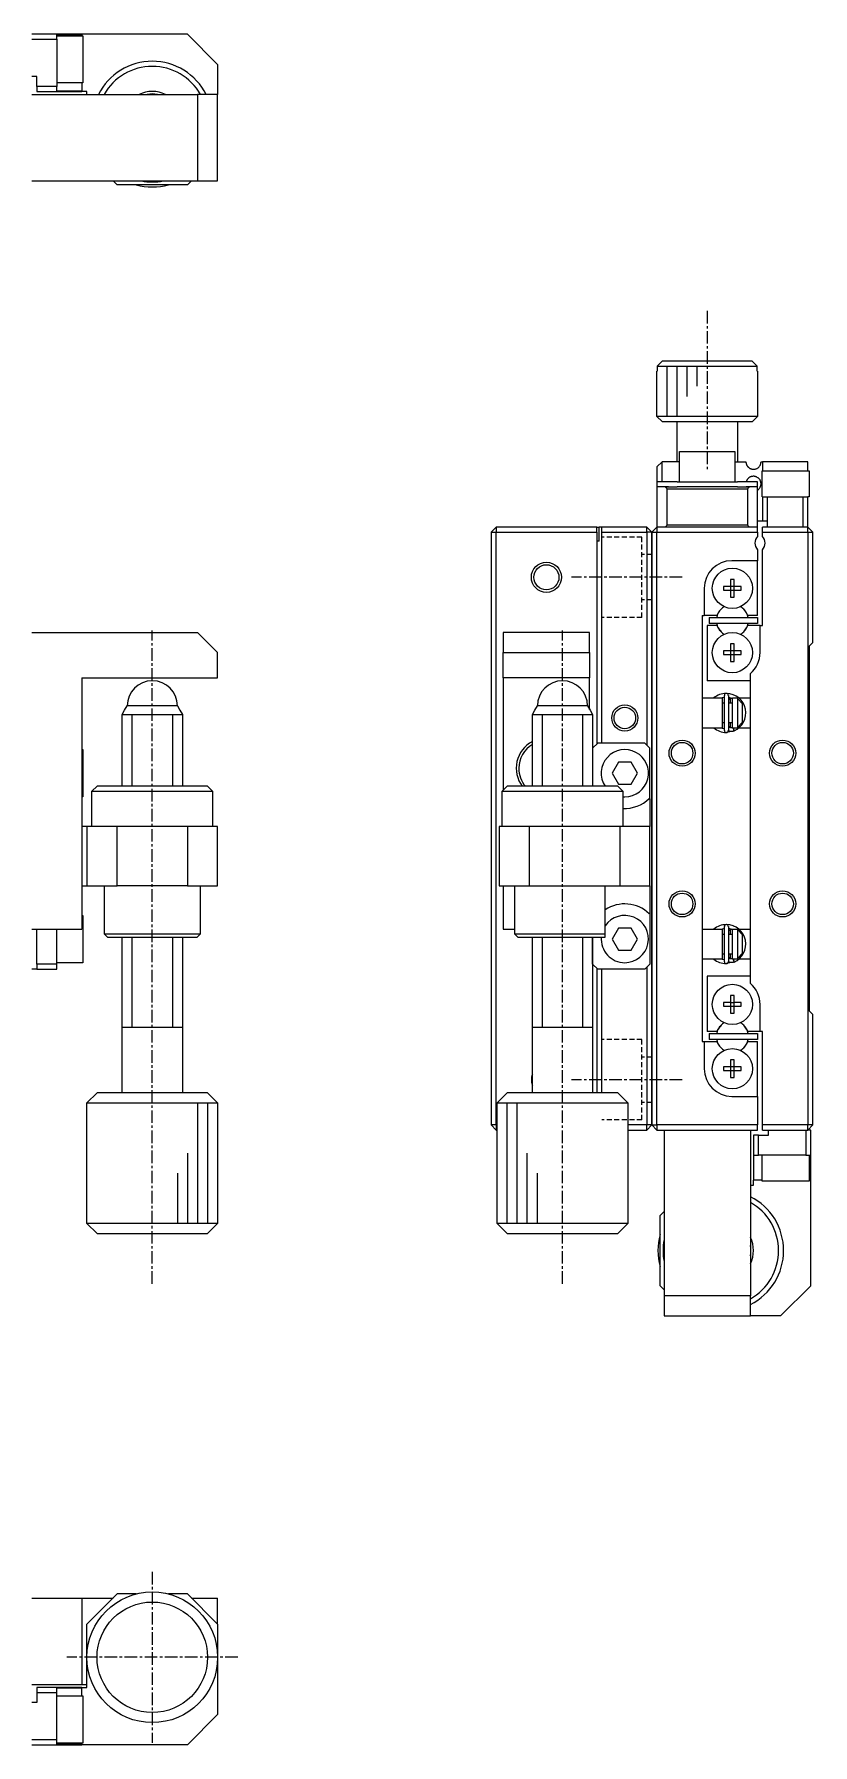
# Model space of a CAD drawing. Extents: x 10 to 415, y 10 to 242.
# Drawn here: x 337.5 to 415, y 55.8 to 226 of the extents above; entities that cross this region are included whole.
import ezdxf

# ---------------------------------------------------------------- set-up
doc = ezdxf.new("R2010")
doc.units = 0
doc.linetypes.add('CENTER', pattern=[2, 1.25, -0.25, 0.25, -0.25])
doc.linetypes.add('DASHED', pattern=[0.75, 0.5, -0.25])
doc.layers.get('0').update_dxf_attribs({"linetype": 'CONTINUOUS'})
doc.layers.add('CENTER', color=1, linetype='CENTER')

msp = doc.modelspace()

# ---------------------------------------------------------------- linework, layer by layer
at = {"color": 7, "linetype": 'CONTINUOUS'}
for p, q in [((339.78, 226.04), (337.28, 226.04)), ((337.28, 225.54), (339.78, 225.54)), ((339.78, 225.54), (339.78, 226.04)), ((342.28, 226.04), (339.78, 226.04)), ((339.78, 225.97), (342.28, 225.97)), ((339.78, 225.89), (342.38, 225.89)), ((339.78, 225.54), (339.78, 220.84)), ((342.28, 225.97), (342.28, 226.04)), ((352.78, 226.04), (342.28, 226.04)), ((342.28, 225.97), (342.28, 225.89)), ((342.38, 225.89), (342.38, 221.19)), ((352.78, 226.04), (355.78, 223.04)), ((355.78, 223.04), (355.78, 220.04)), ((337.78, 221.84), (337.28, 221.84)), ((337.78, 220.84), (337.78, 221.84)), ((337.28, 220.04), (353.78, 220.04)), ((339.78, 220.84), (337.78, 220.84)), ((337.78, 220.84), (337.78, 220.34)), ((337.78, 220.34), (339.78, 220.34)), ((342.38, 221.19), (339.78, 221.19)), ((339.78, 220.34), (339.78, 220.84)), ((342.28, 220.38), (339.78, 220.38)), ((339.78, 220.34), (342.28, 220.34)), ((342.28, 221.19), (342.28, 220.38)), ((342.28, 220.34), (342.28, 220.38)), ((342.78, 220.34), (342.28, 220.34)), ((342.78, 220.04), (342.78, 220.34)), ((353.78, 220.04), (353.78, 211.44)), ((355.78, 220.04), (353.78, 220.04)), ((355.78, 211.44), (355.78, 220.04)), ((337.28, 211.44), (353.78, 211.44)), ((345.78, 211.04), (345.38, 211.44)), ((353.18, 211.44), (352.78, 211.04)), ((353.78, 211.44), (355.78, 211.44)), ((352.78, 211.04), (345.78, 211.04)), ((399.51, 192.5), (399.49, 192.5)), ((399.49, 188), (399.49, 192.5)), ((400.01, 193.5), (399.51, 193)), ((399.51, 193), (409.47, 193)), ((399.51, 193), (399.51, 192.5)), ((408.97, 193.5), (400.01, 193.5)), ((409.47, 193), (408.97, 193.5)), ((409.47, 192.5), (409.47, 193)), ((409.49, 192.5), (409.47, 192.5)), ((409.49, 192.5), (409.49, 188)), ((409.49, 188), (399.49, 188)), ((399.99, 187.5), (399.49, 188)), ((399.99, 187.5), (408.99, 187.5)), ((401.49, 183.5), (401.49, 187.5)), ((407.49, 187.5), (407.49, 183.5)), ((409.49, 188), (408.99, 187.5)), ((401.74, 184.5), (407.24, 184.5)), ((401.74, 181.5), (401.74, 184.5)), ((407.24, 184.5), (407.24, 181.5)), ((399.49, 183), (399.99, 183.5)), ((399.49, 183), (399.49, 181.5)), ((399.99, 181.5), (399.99, 183.5)), ((401.74, 183.5), (399.99, 183.5)), ((407.24, 183.5), (408.34, 183.5)), ((408.34, 183.5), (408.34, 183.47)), ((408.34, 183.47), (408.34, 183.44)), ((408.34, 183.44), (408.34, 183.42)), ((408.34, 183.42), (408.35, 183.39)), ((408.35, 183.39), (408.35, 183.36)), ((408.35, 183.36), (408.36, 183.33)), ((408.36, 183.33), (408.37, 183.3)), ((408.37, 183.3), (408.37, 183.27)), ((408.37, 183.27), (408.38, 183.25)), ((408.38, 183.25), (408.39, 183.22)), ((408.39, 183.22), (408.4, 183.2)), ((408.4, 183.2), (408.42, 183.17)), ((408.42, 183.17), (408.43, 183.15)), ((408.43, 183.15), (408.44, 183.12)), ((408.44, 183.12), (408.46, 183.1)), ((408.46, 183.1), (408.47, 183.07)), ((408.47, 183.07), (408.49, 183.04)), ((408.49, 183.04), (408.52, 183.02)), ((408.52, 183.02), (408.54, 182.99)), ((408.54, 182.99), (408.57, 182.96)), ((408.57, 182.96), (408.59, 182.94)), ((408.59, 182.94), (408.62, 182.92)), ((408.62, 182.92), (408.65, 182.89)), ((408.65, 182.89), (408.68, 182.87)), ((408.68, 182.87), (408.71, 182.85)), ((408.71, 182.85), (408.74, 182.84)), ((408.74, 182.84), (408.77, 182.82)), ((408.77, 182.82), (408.81, 182.81)), ((408.81, 182.81), (408.84, 182.79)), ((408.84, 182.79), (408.88, 182.78)), ((408.88, 182.78), (408.91, 182.77)), ((408.91, 182.77), (408.94, 182.76)), ((408.94, 182.76), (408.99, 182.76)), ((408.99, 182.76), (409.04, 182.75)), ((409.04, 182.75), (409.08, 182.75)), ((409.08, 182.75), (409.13, 182.75)), ((409.13, 182.75), (409.17, 182.75)), ((409.17, 182.75), (409.21, 182.76)), ((409.21, 182.76), (409.25, 182.77)), ((409.25, 182.77), (409.31, 182.78)), ((409.31, 182.78), (409.36, 182.8)), ((409.36, 182.8), (409.41, 182.82)), ((409.41, 182.82), (409.45, 182.84)), ((409.45, 182.84), (409.5, 182.87)), ((409.5, 182.87), (409.54, 182.9)), ((409.54, 182.9), (409.58, 182.93)), ((409.58, 182.93), (409.61, 182.96)), ((409.61, 182.96), (409.65, 183)), ((409.65, 183), (409.68, 183.04)), ((409.68, 183.04), (409.71, 183.08)), ((409.71, 183.08), (409.74, 183.12)), ((409.74, 183.12), (409.76, 183.16)), ((409.76, 183.16), (409.78, 183.2)), ((409.78, 183.2), (409.79, 183.22)), ((409.79, 183.22), (409.8, 183.25)), ((409.8, 183.27), (409.81, 183.3)), ((409.8, 183.25), (409.8, 183.27)), ((409.81, 183.3), (409.82, 183.32)), ((409.82, 183.32), (409.83, 183.35)), ((409.83, 183.41), (409.84, 183.42)), ((409.83, 183.39), (409.83, 183.41)), ((409.83, 183.38), (409.83, 183.39)), ((409.83, 183.36), (409.83, 183.38)), ((409.83, 183.35), (409.83, 183.36)), ((409.84, 183.5), (409.99, 183.5)), ((409.84, 183.49), (409.84, 183.5)), ((409.84, 183.48), (409.84, 183.49)), ((409.84, 183.46), (409.84, 183.48)), ((409.84, 183.45), (409.84, 183.46)), ((409.84, 183.44), (409.84, 183.45)), ((409.84, 183.42), (409.84, 183.44)), ((409.94, 182.6), (414.64, 182.6)), ((409.94, 180), (409.94, 182.6)), ((414.49, 183.5), (409.99, 183.5)), ((409.99, 183.5), (409.99, 182.6)), ((414.49, 182.6), (414.49, 183.5)), ((414.64, 182.6), (414.64, 180)), ((399.49, 181.5), (399.49, 181)), ((401.49, 181.5), (399.49, 181.5)), ((400.29, 181), (399.49, 181)), ((399.49, 181), (399.49, 177)), ((400.29, 181), (400.49, 180.8)), ((400.62, 181), (400.29, 181)), ((400.29, 181), (400.62, 181)), ((400.49, 177.2), (400.49, 180.8)), ((400.49, 180.8), (408.49, 180.8)), ((400.62, 181), (401.49, 181)), ((401.49, 181.5), (407.49, 181.5)), ((407.49, 181), (401.49, 181)), ((409.49, 181.5), (407.49, 181.5)), ((407.49, 181), (408.36, 181)), ((408.69, 181), (408.36, 181)), ((408.36, 181), (408.69, 181)), ((408.38, 181.55), (408.37, 181.52)), ((408.37, 181.52), (408.37, 181.5)), ((408.39, 181.57), (408.38, 181.55)), ((408.4, 181.6), (408.39, 181.57)), ((408.42, 181.64), (408.4, 181.6)), ((408.43, 181.66), (408.42, 181.64)), ((408.45, 181.69), (408.43, 181.66)), ((408.47, 181.72), (408.45, 181.69)), ((408.49, 181.75), (408.47, 181.72)), ((408.51, 181.77), (408.49, 181.75)), ((408.49, 180.8), (408.69, 181)), ((408.49, 180.8), (408.49, 177.2)), ((408.53, 181.79), (408.51, 181.77)), ((408.55, 181.82), (408.53, 181.79)), ((408.57, 181.84), (408.55, 181.82)), ((408.59, 181.86), (408.57, 181.84)), ((408.61, 181.88), (408.59, 181.86)), ((408.64, 181.9), (408.61, 181.88)), ((408.66, 181.92), (408.64, 181.9)), ((408.69, 181.93), (408.66, 181.92)), ((408.71, 181.95), (408.69, 181.93)), ((409.49, 181), (408.69, 181)), ((408.74, 181.96), (408.71, 181.95)), ((408.77, 181.98), (408.74, 181.96)), ((408.8, 181.99), (408.77, 181.98)), ((408.83, 182), (408.8, 181.99)), ((408.87, 182.02), (408.83, 182)), ((408.91, 182.03), (408.87, 182.02)), ((408.95, 182.04), (408.91, 182.03)), ((409, 182.04), (408.95, 182.04)), ((409.05, 182.05), (409, 182.04)), ((409.1, 182.05), (409.05, 182.05)), ((409.15, 182.05), (409.1, 182.05)), ((409.2, 182.04), (409.15, 182.05)), ((409.24, 182.03), (409.2, 182.04)), ((409.29, 182.02), (409.24, 182.03)), ((409.34, 182.01), (409.29, 182.02)), ((409.38, 181.99), (409.34, 182.01)), ((409.42, 181.97), (409.38, 181.99)), ((409.47, 181.94), (409.42, 181.97)), ((409.52, 181.91), (409.47, 181.94)), ((409.49, 181), (409.49, 181.5)), ((409.49, 177), (409.49, 181)), ((409.49, 180.67), (409.54, 180.7)), ((409.57, 181.88), (409.52, 181.91)), ((409.54, 180.7), (409.58, 180.74)), ((409.61, 181.84), (409.57, 181.88)), ((409.58, 180.74), (409.63, 180.78)), ((409.64, 181.81), (409.61, 181.84)), ((409.63, 180.78), (409.67, 180.82)), ((409.68, 181.77), (409.64, 181.81)), ((409.67, 180.82), (409.7, 180.86)), ((409.71, 181.72), (409.68, 181.77)), ((409.7, 180.86), (409.72, 180.9)), ((409.74, 181.68), (409.71, 181.72)), ((409.72, 180.9), (409.75, 180.94)), ((409.77, 181.63), (409.74, 181.68)), ((409.75, 180.94), (409.77, 180.99)), ((409.78, 181.6), (409.77, 181.63)), ((409.77, 180.99), (409.78, 181.01)), ((409.79, 181.58), (409.78, 181.6)), ((409.78, 181.01), (409.79, 181.04)), ((409.8, 181.56), (409.79, 181.58)), ((409.79, 181.04), (409.8, 181.06)), ((409.8, 181.53), (409.8, 181.56)), ((409.81, 181.5), (409.8, 181.53)), ((409.8, 181.06), (409.81, 181.09)), ((409.82, 181.47), (409.81, 181.5)), ((409.81, 181.09), (409.82, 181.12)), ((409.82, 181.46), (409.82, 181.47)), ((409.83, 181.44), (409.82, 181.46)), ((409.82, 181.15), (409.83, 181.16)), ((409.82, 181.13), (409.82, 181.15)), ((409.82, 181.12), (409.82, 181.13)), ((409.83, 181.43), (409.83, 181.44)), ((409.83, 181.41), (409.83, 181.43)), ((409.83, 181.4), (409.83, 181.41)), ((409.83, 181.39), (409.83, 181.4)), ((409.84, 181.38), (409.83, 181.39)), ((409.83, 181.21), (409.84, 181.22)), ((409.83, 181.19), (409.83, 181.21)), ((409.83, 181.18), (409.83, 181.19)), ((409.83, 181.16), (409.83, 181.18)), ((409.84, 181.37), (409.84, 181.38)), ((409.84, 181.35), (409.84, 181.37)), ((409.84, 181.34), (409.84, 181.35)), ((409.84, 181.33), (409.84, 181.34)), ((409.84, 181.32), (409.84, 181.33)), ((409.84, 181.31), (409.84, 181.32)), ((409.84, 181.3), (409.84, 181.31)), ((409.84, 181.29), (409.84, 181.3)), ((409.84, 181.28), (409.84, 181.29)), ((409.84, 181.27), (409.84, 181.28)), ((409.84, 181.26), (409.84, 181.27)), ((409.84, 181.25), (409.84, 181.26)), ((409.84, 181.24), (409.84, 181.25)), ((409.84, 181.22), (409.84, 181.24)), ((409.99, 180), (409.94, 180)), ((409.99, 180), (410.49, 180)), ((409.99, 180), (409.99, 177.6)), ((410.49, 177.6), (410.49, 180)), ((410.49, 180), (413.99, 180)), ((413.99, 180), (414.49, 180)), ((413.99, 180), (413.99, 177)), ((414.64, 180), (414.49, 180)), ((414.49, 177), (414.49, 180)), ((400.49, 177.2), (400.29, 177)), ((408.49, 177.2), (400.49, 177.2)), ((408.69, 177), (408.49, 177.2)), ((409.49, 177.6), (409.99, 177.6)), ((409.99, 177.6), (410.49, 177.6)), ((410.49, 177), (410.49, 177.6)), ((382.99, 176.5), (383.49, 177)), ((382.99, 176.5), (383.49, 176.5)), ((382.99, 176.5), (382.99, 117.5)), ((393.49, 177), (383.49, 177)), ((383.49, 177), (383.49, 176.5)), ((383.49, 176.5), (393.49, 176.5)), ((383.49, 117.5), (383.49, 176.5)), ((393.49, 176.5), (393.49, 177)), ((393.49, 177), (393.74, 177)), ((393.49, 176.5), (393.49, 155.4)), ((393.74, 175.6), (393.49, 175.6)), ((393.74, 175.6), (393.74, 177)), ((393.99, 177), (393.74, 177)), ((398.49, 177), (393.99, 177)), ((393.99, 176.5), (393.99, 177)), ((393.99, 176.5), (398.49, 176.5)), ((393.99, 155.5), (393.99, 176.5)), ((398.99, 176.5), (398.49, 177)), ((398.49, 176.5), (398.49, 177)), ((398.99, 176.5), (398.49, 176.5)), ((398.49, 176.5), (398.49, 155.3)), ((398.99, 176.5), (399.49, 177)), ((398.99, 176.5), (398.99, 117.5)), ((398.99, 176.5), (399.49, 176.5)), ((398.99, 117.5), (398.99, 176.5)), ((409.49, 177), (399.49, 177)), ((399.49, 177), (399.49, 176.5)), ((399.49, 176.5), (409.49, 176.5)), ((399.49, 117.5), (399.49, 176.5)), ((409.49, 176.5), (409.49, 177)), ((409.49, 176.5), (409.49, 176.06)), ((414.49, 177), (409.99, 177)), ((409.99, 176.5), (409.99, 177)), ((409.99, 176.5), (414.49, 176.5)), ((409.99, 176.06), (409.99, 176.5)), ((414.49, 176.5), (414.49, 177)), ((414.49, 177), (414.99, 176.5)), ((414.49, 176.5), (414.99, 176.5)), ((414.49, 176.5), (414.49, 117.5)), ((414.99, 165.5), (414.99, 176.5)), ((409.49, 173.65), (406.94, 173.65)), ((409.49, 174.74), (409.49, 173.65)), ((409.49, 168.2), (409.49, 173.65)), ((409.99, 167.2), (409.99, 174.74)), ((404.19, 170.9), (404.19, 168.2)), ((406.1, 171.08), (406.1, 170.72)), ((406.81, 171.08), (406.1, 171.08)), ((406.1, 170.72), (406.81, 170.72)), ((407.17, 171.79), (406.81, 171.79)), ((406.81, 171.79), (406.81, 171.08)), ((406.82, 171.07), (406.81, 171.08)), ((406.82, 170.73), (406.81, 170.72)), ((406.81, 170.72), (406.81, 170.01)), ((407.16, 171.07), (406.82, 171.07)), ((406.82, 171.07), (406.82, 170.73)), ((406.82, 170.73), (407.16, 170.73)), ((407.16, 171.07), (407.17, 171.08)), ((407.16, 170.73), (407.16, 171.07)), ((407.16, 170.73), (407.17, 170.72)), ((407.17, 171.08), (407.17, 171.79)), ((407.88, 171.08), (407.17, 171.08)), ((407.17, 170.72), (407.88, 170.72)), ((407.17, 170.01), (407.17, 170.72)), ((407.88, 170.72), (407.88, 171.08)), ((406.81, 170.01), (407.17, 170.01)), ((403.99, 168.2), (403.99, 125.8)), ((403.99, 168.2), (404.19, 168.2)), ((405.44, 168.2), (404.19, 168.2)), ((404.49, 167.2), (404.49, 161.7)), ((405.44, 167.2), (404.49, 167.2)), ((404.69, 168), (409.49, 168)), ((404.69, 168), (404.69, 167.4)), ((409.49, 167.4), (404.69, 167.4)), ((405.59, 168.46), (405.44, 168.2)), ((405.44, 167.2), (405.59, 166.94)), ((408.54, 168.2), (408.39, 168.46)), ((408.39, 166.94), (408.54, 167.2)), ((409.49, 168.2), (408.54, 168.2)), ((409.74, 167.2), (408.54, 167.2)), ((409.49, 168), (409.49, 167.4)), ((409.74, 167.2), (409.99, 167.2)), ((409.74, 164.5), (409.74, 167.2)), ((337.28, 166.5), (353.78, 166.5)), ((353.78, 166.5), (355.78, 164.5)), ((392.79, 166.5), (384.19, 166.5)), ((384.19, 166.5), (384.19, 164.5)), ((392.79, 164.5), (392.79, 166.5)), ((407.17, 165.39), (406.81, 165.39)), ((406.81, 165.39), (406.81, 164.68)), ((407.17, 164.68), (407.17, 165.39)), ((414.99, 165.5), (414.64, 165.15)), ((414.64, 165.15), (414.64, 128.85)), ((355.78, 162), (355.78, 164.5)), ((384.19, 164.5), (392.79, 164.5)), ((384.19, 162), (384.19, 164.5)), ((392.79, 164.5), (392.79, 162)), ((406.1, 164.68), (406.1, 164.32)), ((406.81, 164.68), (406.1, 164.68)), ((406.1, 164.32), (406.81, 164.32)), ((406.82, 164.67), (406.81, 164.68)), ((406.82, 164.33), (406.81, 164.32)), ((406.81, 164.32), (406.81, 163.61)), ((406.81, 163.61), (407.17, 163.61)), ((407.16, 164.67), (406.82, 164.67)), ((406.82, 164.67), (406.82, 164.33)), ((406.82, 164.33), (407.16, 164.33)), ((407.16, 164.67), (407.17, 164.68)), ((407.16, 164.33), (407.16, 164.67)), ((407.16, 164.33), (407.17, 164.32)), ((407.88, 164.68), (407.17, 164.68)), ((407.17, 164.32), (407.88, 164.32)), ((407.17, 163.61), (407.17, 164.32)), ((407.88, 164.32), (407.88, 164.68)), ((342.28, 162), (355.78, 162)), ((342.28, 162), (342.28, 137)), ((392.79, 162), (384.19, 162)), ((384.19, 162), (384.19, 150.8)), ((392.79, 158.85), (392.79, 162)), ((408.79, 159.57), (408.79, 162.42)), ((403.99, 160), (405.99, 160)), ((408.79, 161.7), (404.49, 161.7)), ((405.99, 160), (405.98, 160)), ((406.2, 160.04), (405.99, 160)), ((405.99, 160), (405.99, 157)), ((406.2, 156.75), (406.2, 160.25)), ((406.59, 160.25), (406.59, 156.75)), ((406.99, 159.94), (406.59, 160.04)), ((406.99, 157), (406.99, 160)), ((406.99, 160), (407.49, 160)), ((407.1, 160.31), (407.15, 160.29)), ((407.15, 160.29), (407.17, 160.28)), ((407.16, 160.28), (407.16, 160.28)), ((407.49, 160), (407.49, 159.95)), ((407.63, 160), (408.79, 160)), ((346.28, 158.33), (346.53, 158.77)), ((346.28, 158.33), (352.28, 158.33)), ((346.28, 151.2), (346.28, 158.33)), ((346.53, 158.77), (346.78, 159.2)), ((351.78, 159.2), (346.78, 159.2)), ((351.78, 159.2), (352.03, 158.77)), ((352.03, 158.77), (352.28, 158.33)), ((352.28, 158.33), (352.28, 151.2)), ((387.09, 158.33), (387.34, 158.77)), ((387.09, 158.33), (390.12, 158.33)), ((387.09, 151.2), (387.09, 158.33)), ((387.34, 158.77), (387.59, 159.2)), ((390.11, 159.2), (387.59, 159.2)), ((392.59, 159.2), (390.11, 159.2)), ((390.12, 158.33), (393.09, 158.33)), ((392.59, 159.2), (392.84, 158.77)), ((392.84, 158.77), (393.09, 158.33)), ((393.09, 158.33), (393.09, 151.2)), ((405.99, 159.5), (406.2, 159.5)), ((406.6, 159.73), (406.59, 159.71)), ((406.59, 159.71), (406.59, 159.7)), ((406.59, 159.7), (406.59, 159.69)), ((406.59, 159.69), (406.59, 159.67)), ((406.59, 159.67), (406.59, 159.66)), ((406.59, 159.66), (406.59, 159.65)), ((406.59, 159.5), (406.99, 159.5)), ((406.61, 159.76), (406.6, 159.74)), ((406.6, 159.74), (406.6, 159.73)), ((406.62, 159.79), (406.61, 159.77)), ((406.61, 159.77), (406.61, 159.76)), ((406.63, 159.81), (406.62, 159.8)), ((406.62, 159.8), (406.62, 159.79)), ((406.64, 159.82), (406.63, 159.81)), ((406.65, 159.84), (406.64, 159.82)), ((406.66, 159.85), (406.65, 159.84)), ((406.67, 159.86), (406.66, 159.85)), ((406.68, 159.87), (406.67, 159.86)), ((406.69, 159.88), (406.68, 159.87)), ((406.7, 159.89), (406.69, 159.88)), ((406.71, 159.9), (406.7, 159.89)), ((406.73, 159.91), (406.71, 159.9)), ((406.74, 159.92), (406.73, 159.91)), ((406.75, 159.92), (406.74, 159.92)), ((406.77, 159.93), (406.75, 159.92)), ((406.78, 159.93), (406.77, 159.93)), ((406.79, 159.94), (406.78, 159.93)), ((406.79, 159.5), (406.79, 159.94)), ((406.79, 159.5), (406.79, 159.94)), ((406.81, 159.94), (406.79, 159.94)), ((406.82, 159.95), (406.81, 159.94)), ((406.84, 159.95), (406.82, 159.95)), ((406.85, 159.95), (406.84, 159.95)), ((406.87, 159.95), (406.85, 159.95)), ((406.88, 159.95), (406.87, 159.95)), ((406.9, 159.95), (406.88, 159.95)), ((406.91, 159.95), (406.9, 159.95)), ((406.93, 159.95), (406.91, 159.95)), ((406.94, 159.95), (406.93, 159.95)), ((406.96, 159.94), (406.94, 159.95)), ((406.97, 159.94), (406.96, 159.94)), ((406.99, 159.94), (406.97, 159.94)), ((407, 159.93), (406.99, 159.94)), ((407.99, 159.42), (407.49, 159.95)), ((407.49, 159.95), (407.49, 157.05)), ((407.99, 157.58), (407.99, 159.42)), ((408.79, 157.43), (408.79, 159.57)), ((405.99, 157), (403.99, 157)), ((405.98, 157), (405.99, 157)), ((406.2, 157.5), (405.99, 157.5)), ((405.99, 157), (406.2, 156.96)), ((407.11, 156.69), (406.42, 156.56)), ((406.59, 156.72), (406.58, 156.73)), ((406.99, 157.5), (406.59, 157.5)), ((406.59, 157.35), (406.59, 157.34)), ((406.59, 157.34), (406.59, 157.32)), ((406.59, 157.32), (406.59, 157.31)), ((406.59, 157.31), (406.59, 157.29)), ((406.59, 157.29), (406.59, 157.28)), ((406.59, 157.28), (406.6, 157.26)), ((406.62, 156.71), (406.59, 156.72)), ((406.6, 157.26), (406.6, 157.25)), ((406.6, 157.25), (406.61, 157.24)), ((406.61, 157.24), (406.61, 157.22)), ((406.61, 157.22), (406.62, 157.21)), ((406.62, 157.21), (406.63, 157.19)), ((406.65, 156.7), (406.62, 156.71)), ((406.63, 157.19), (406.64, 157.18)), ((406.64, 157.18), (406.64, 157.17)), ((406.64, 157.17), (406.65, 157.16)), ((406.65, 157.16), (406.66, 157.15)), ((406.69, 156.69), (406.65, 156.7)), ((406.66, 157.15), (406.67, 157.14)), ((406.67, 157.14), (406.68, 157.13)), ((406.68, 157.13), (406.7, 157.12)), ((406.72, 156.68), (406.69, 156.69)), ((406.7, 157.12), (406.71, 157.11)), ((406.71, 157.11), (406.72, 157.1)), ((406.72, 157.1), (406.73, 157.09)), ((406.75, 156.67), (406.72, 156.68)), ((406.73, 157.09), (406.75, 157.08)), ((406.75, 157.08), (406.76, 157.07)), ((406.79, 156.66), (406.75, 156.67)), ((406.76, 157.07), (406.77, 157.07)), ((406.77, 157.07), (406.79, 157.06)), ((406.79, 157.06), (406.79, 157.5)), ((406.79, 157.06), (406.79, 157.5)), ((406.79, 157.06), (406.8, 157.06)), ((406.82, 156.66), (406.79, 156.66)), ((406.8, 157.06), (406.82, 157.05)), ((406.82, 157.05), (406.83, 157.05)), ((406.86, 156.66), (406.82, 156.66)), ((406.83, 157.05), (406.84, 157.05)), ((406.84, 157.05), (406.86, 157.05)), ((406.86, 157.05), (406.88, 157.05)), ((406.89, 156.66), (406.86, 156.66)), ((406.88, 157.05), (406.89, 157.05)), ((406.89, 157.05), (406.91, 157.05)), ((406.92, 156.66), (406.89, 156.66)), ((406.91, 157.05), (406.92, 157.05)), ((406.92, 157.05), (406.94, 157.05)), ((406.96, 156.66), (406.92, 156.66)), ((406.94, 157.05), (406.95, 157.05)), ((406.95, 157.05), (406.96, 157.06)), ((406.96, 157.06), (406.98, 157.06)), ((406.99, 156.66), (406.96, 156.66)), ((406.98, 157.06), (406.99, 157.07)), ((406.99, 157.07), (407, 157.07)), ((407.49, 157), (406.99, 157)), ((407.03, 156.67), (406.99, 156.66)), ((407, 157.07), (407.02, 157.08)), ((407.06, 156.68), (407.03, 156.67)), ((407.05, 157), (407.06, 156.99)), ((407.06, 156.99), (407.07, 156.98)), ((407.09, 156.69), (407.06, 156.68)), ((407.1, 156.94), (407.07, 157)), ((407.07, 156.98), (407.07, 156.96)), ((407.07, 156.96), (407.08, 156.95)), ((407.08, 156.95), (407.09, 156.93)), ((407.09, 156.93), (407.09, 156.92)), ((407.09, 156.92), (407.1, 156.91)), ((407.12, 156.7), (407.09, 156.69)), ((407.16, 156.72), (407.1, 156.94)), ((407.1, 156.91), (407.11, 156.89)), ((407.11, 156.89), (407.11, 156.88)), ((407.11, 156.88), (407.12, 156.86)), ((407.12, 156.86), (407.12, 156.85)), ((407.12, 156.85), (407.13, 156.83)), ((407.15, 156.71), (407.12, 156.7)), ((407.13, 156.83), (407.13, 156.82)), ((407.13, 156.82), (407.14, 156.81)), ((407.14, 156.81), (407.14, 156.79)), ((407.14, 156.79), (407.15, 156.78)), ((407.15, 156.78), (407.15, 156.77)), ((407.15, 156.77), (407.15, 156.76)), ((407.15, 156.76), (407.15, 156.75)), ((407.15, 156.75), (407.16, 156.74)), ((407.16, 156.71), (407.15, 156.71)), ((407.16, 156.74), (407.16, 156.73)), ((407.18, 156.73), (407.16, 156.72)), ((407.16, 156.73), (407.16, 156.73)), ((407.16, 156.73), (407.16, 156.72)), ((407.16, 156.72), (407.16, 156.72)), ((407.16, 156.72), (407.16, 156.71)), ((407.16, 156.72), (407.16, 156.72)), ((407.49, 157.05), (407.99, 157.58)), ((407.49, 157.05), (407.49, 157)), ((408.79, 157), (407.63, 157)), ((408.79, 136.57), (408.79, 157.43)), ((393.09, 155), (393.59, 155.5)), ((393.09, 155), (393.09, 151.2)), ((398.29, 155.5), (393.59, 155.5)), ((398.29, 155.5), (398.79, 155)), ((398.79, 149.95), (398.79, 155)), ((342.28, 154.85), (342.38, 154.85)), ((342.38, 154.85), (342.38, 150.15)), ((395.66, 153.6), (395.02, 152.5)), ((396.93, 153.6), (395.66, 153.6)), ((397.56, 152.5), (396.93, 153.6)), ((395.02, 152.5), (395.66, 151.4)), ((396.93, 151.4), (397.56, 152.5)), ((342.38, 150.15), (342.28, 150.15)), ((343.28, 150.7), (343.78, 151.2)), ((343.28, 150.7), (355.28, 150.7)), ((343.28, 147.2), (343.28, 150.7)), ((354.78, 151.2), (343.78, 151.2)), ((354.78, 151.2), (355.28, 150.7)), ((355.28, 150.7), (355.28, 147.2)), ((384.09, 150.7), (384.59, 151.2)), ((384.09, 150.7), (396.09, 150.7)), ((384.09, 147.2), (384.09, 150.7)), ((395.59, 151.2), (384.59, 151.2)), ((395.59, 151.2), (396.09, 150.7)), ((395.66, 151.4), (396.93, 151.4)), ((396.09, 150.7), (396.09, 147.2)), ((398.72, 149.98), (398.79, 149.95)), ((398.79, 149.95), (398.79, 147.2)), ((342.78, 147.2), (342.28, 147.2)), ((342.78, 147.2), (342.78, 141.3)), ((345.78, 147.2), (342.78, 147.2)), ((345.78, 141.3), (345.78, 147.2)), ((352.78, 147.2), (345.78, 147.2)), ((352.78, 147.2), (352.78, 141.3)), ((355.78, 147.2), (352.78, 147.2)), ((355.78, 141.3), (355.78, 147.2)), ((383.79, 147.2), (383.79, 141.3)), ((386.79, 147.2), (383.79, 147.2)), ((386.79, 141.3), (386.79, 147.2)), ((395.79, 147.2), (386.79, 147.2)), ((398.79, 147.2), (395.79, 147.2)), ((395.79, 147.2), (395.79, 141.3)), ((398.79, 141.3), (398.79, 147.2)), ((342.28, 141.3), (342.78, 141.3)), ((342.78, 141.3), (345.78, 141.3)), ((344.53, 136.5), (344.53, 141.3)), ((352.78, 141.3), (345.78, 141.3)), ((352.78, 141.3), (355.78, 141.3)), ((354.03, 141.3), (354.03, 136.5)), ((383.79, 141.3), (386.79, 141.3)), ((384.19, 141.3), (384.19, 137)), ((385.34, 136.5), (385.34, 141.3)), ((386.79, 141.3), (395.79, 141.3)), ((394.34, 136.5), (394.34, 141.3)), ((395.79, 141.3), (398.79, 141.3)), ((398.79, 141.3), (398.79, 138.55)), ((342.28, 138.35), (342.38, 138.35)), ((342.38, 138.35), (342.38, 133.65)), ((398.79, 138.55), (398.72, 138.52)), ((398.79, 138.55), (398.79, 133.5)), ((337.28, 137), (342.28, 137)), ((337.78, 133.5), (337.78, 137)), ((339.78, 133.5), (339.78, 137)), ((354.03, 136.5), (344.53, 136.5)), ((344.83, 136.2), (344.53, 136.5)), ((344.83, 136.2), (353.73, 136.2)), ((346.28, 127.2), (346.28, 136.2)), ((352.28, 136.2), (352.28, 127.2)), ((354.03, 136.5), (353.73, 136.2)), ((384.19, 137), (385.34, 137)), ((394.34, 136.5), (385.34, 136.5)), ((385.64, 136.2), (385.34, 136.5)), ((385.64, 136.2), (394.34, 136.2)), ((387.09, 127.2), (387.09, 136.2)), ((393.09, 133.5), (393.09, 136.2)), ((393.09, 136.2), (393.09, 127.2)), ((394.34, 136.2), (394.34, 136.5)), ((395.66, 137.1), (395.02, 136)), ((396.93, 137.1), (395.66, 137.1)), ((397.56, 136), (396.93, 137.1)), ((403.99, 137), (405.99, 137)), ((405.99, 137), (405.98, 137)), ((406.2, 137.04), (405.99, 137)), ((405.99, 137), (405.99, 134)), ((405.99, 136.5), (406.2, 136.5)), ((406.2, 133.75), (406.2, 137.25)), ((406.59, 137.25), (406.59, 133.75)), ((406.99, 136.94), (406.59, 137.04)), ((406.6, 136.73), (406.59, 136.71)), ((406.59, 136.71), (406.59, 136.7)), ((406.59, 136.7), (406.59, 136.69)), ((406.59, 136.69), (406.59, 136.67)), ((406.59, 136.67), (406.59, 136.66)), ((406.59, 136.66), (406.59, 136.65)), ((406.59, 136.5), (406.99, 136.5)), ((406.61, 136.76), (406.6, 136.74)), ((406.6, 136.74), (406.6, 136.73)), ((406.62, 136.79), (406.61, 136.77)), ((406.61, 136.77), (406.61, 136.76)), ((406.63, 136.81), (406.62, 136.8)), ((406.62, 136.8), (406.62, 136.79)), ((406.64, 136.82), (406.63, 136.81)), ((406.65, 136.84), (406.64, 136.82)), ((406.66, 136.85), (406.65, 136.84)), ((406.67, 136.86), (406.66, 136.85)), ((406.68, 136.87), (406.67, 136.86)), ((406.69, 136.88), (406.68, 136.87)), ((406.7, 136.89), (406.69, 136.88)), ((406.71, 136.9), (406.7, 136.89)), ((406.73, 136.91), (406.71, 136.9)), ((406.74, 136.92), (406.73, 136.91)), ((406.75, 136.92), (406.74, 136.92)), ((406.77, 136.93), (406.75, 136.92)), ((406.78, 136.93), (406.77, 136.93)), ((406.79, 136.94), (406.78, 136.93)), ((406.79, 136.5), (406.79, 136.94)), ((406.79, 136.5), (406.79, 136.94)), ((406.81, 136.94), (406.79, 136.94)), ((406.82, 136.95), (406.81, 136.94)), ((406.84, 136.95), (406.82, 136.95)), ((406.85, 136.95), (406.84, 136.95)), ((406.87, 136.95), (406.85, 136.95)), ((406.88, 136.95), (406.87, 136.95)), ((406.9, 136.95), (406.88, 136.95)), ((406.91, 136.95), (406.9, 136.95)), ((406.93, 136.95), (406.91, 136.95)), ((406.94, 136.95), (406.93, 136.95)), ((406.96, 136.94), (406.94, 136.95)), ((406.97, 136.94), (406.96, 136.94)), ((406.99, 136.94), (406.97, 136.94)), ((406.99, 134), (406.99, 137)), ((406.99, 137), (407.49, 137)), ((407, 136.93), (406.99, 136.94)), ((407.1, 137.31), (407.15, 137.29)), ((407.15, 137.29), (407.17, 137.28)), ((407.16, 137.28), (407.16, 137.28)), ((407.49, 137), (407.49, 136.95)), ((407.49, 136.95), (407.49, 134.05)), ((407.99, 136.42), (407.49, 136.95)), ((407.63, 137), (408.79, 137)), ((407.99, 134.58), (407.99, 136.42)), ((408.79, 134.43), (408.79, 136.57)), ((395.02, 136), (395.66, 134.9)), ((395.66, 134.9), (396.93, 134.9)), ((396.93, 134.9), (397.56, 136)), ((406.2, 134.5), (405.99, 134.5)), ((406.99, 134.5), (406.59, 134.5)), ((406.79, 134.06), (406.79, 134.5)), ((406.79, 134.06), (406.79, 134.5)), ((407.49, 134.05), (407.99, 134.58)), ((337.78, 133), (337.28, 133)), ((339.78, 133.5), (337.78, 133.5)), ((337.78, 133.5), (337.78, 133)), ((337.78, 133), (339.78, 133)), ((342.38, 133.65), (339.78, 133.65)), ((339.78, 133), (339.78, 133.5)), ((393.59, 133), (393.09, 133.5)), ((393.49, 133.1), (393.49, 120.7)), ((398.29, 133), (393.59, 133)), ((393.99, 120.7), (393.99, 133)), ((398.79, 133.5), (398.29, 133)), ((398.49, 133.2), (398.49, 117.5)), ((405.99, 134), (403.99, 134)), ((405.98, 134), (405.99, 134)), ((405.99, 134), (406.2, 133.96)), ((407.11, 133.69), (406.42, 133.56)), ((406.59, 133.72), (406.58, 133.73)), ((406.59, 134.35), (406.59, 134.34)), ((406.59, 134.34), (406.59, 134.32)), ((406.59, 134.32), (406.59, 134.31)), ((406.59, 134.31), (406.59, 134.29)), ((406.59, 134.29), (406.59, 134.28)), ((406.59, 134.28), (406.6, 134.26)), ((406.62, 133.71), (406.59, 133.72)), ((406.6, 134.26), (406.6, 134.25)), ((406.6, 134.25), (406.61, 134.24)), ((406.61, 134.24), (406.61, 134.22)), ((406.61, 134.22), (406.62, 134.21)), ((406.62, 134.21), (406.63, 134.19)), ((406.65, 133.7), (406.62, 133.71)), ((406.63, 134.19), (406.64, 134.18)), ((406.64, 134.18), (406.64, 134.17)), ((406.64, 134.17), (406.65, 134.16)), ((406.65, 134.16), (406.66, 134.15)), ((406.69, 133.69), (406.65, 133.7)), ((406.66, 134.15), (406.67, 134.14)), ((406.67, 134.14), (406.68, 134.13)), ((406.68, 134.13), (406.7, 134.12)), ((406.72, 133.68), (406.69, 133.69)), ((406.7, 134.12), (406.71, 134.11)), ((406.71, 134.11), (406.72, 134.1)), ((406.72, 134.1), (406.73, 134.09)), ((406.75, 133.67), (406.72, 133.68)), ((406.73, 134.09), (406.75, 134.08)), ((406.75, 134.08), (406.76, 134.07)), ((406.79, 133.66), (406.75, 133.67)), ((406.76, 134.07), (406.77, 134.07)), ((406.77, 134.07), (406.79, 134.06)), ((406.79, 134.06), (406.8, 134.06)), ((406.82, 133.66), (406.79, 133.66)), ((406.8, 134.06), (406.82, 134.05)), ((406.82, 134.05), (406.83, 134.05)), ((406.86, 133.66), (406.82, 133.66)), ((406.83, 134.05), (406.84, 134.05)), ((406.84, 134.05), (406.86, 134.05)), ((406.86, 134.05), (406.88, 134.05)), ((406.89, 133.66), (406.86, 133.66)), ((406.88, 134.05), (406.89, 134.05)), ((406.89, 134.05), (406.91, 134.05)), ((406.92, 133.66), (406.89, 133.66)), ((406.91, 134.05), (406.92, 134.05)), ((406.92, 134.05), (406.94, 134.05)), ((406.96, 133.66), (406.92, 133.66)), ((406.94, 134.05), (406.95, 134.05)), ((406.95, 134.05), (406.96, 134.06)), ((406.96, 134.06), (406.98, 134.06)), ((406.99, 133.66), (406.96, 133.66)), ((406.98, 134.06), (406.99, 134.07)), ((406.99, 134.07), (407, 134.07)), ((407.49, 134), (406.99, 134)), ((407.03, 133.67), (406.99, 133.66)), ((407, 134.07), (407.02, 134.08)), ((407.06, 133.68), (407.03, 133.67)), ((407.05, 134), (407.06, 133.99)), ((407.06, 133.99), (407.07, 133.98)), ((407.09, 133.69), (407.06, 133.68)), ((407.1, 133.94), (407.07, 134)), ((407.07, 133.98), (407.07, 133.96)), ((407.07, 133.96), (407.08, 133.95)), ((407.08, 133.95), (407.09, 133.93)), ((407.09, 133.93), (407.09, 133.92)), ((407.09, 133.92), (407.1, 133.91)), ((407.12, 133.7), (407.09, 133.69)), ((407.16, 133.72), (407.1, 133.94)), ((407.1, 133.91), (407.11, 133.89)), ((407.11, 133.89), (407.11, 133.88)), ((407.11, 133.88), (407.12, 133.86)), ((407.12, 133.86), (407.12, 133.85)), ((407.12, 133.85), (407.13, 133.83)), ((407.15, 133.71), (407.12, 133.7)), ((407.13, 133.83), (407.13, 133.82)), ((407.13, 133.82), (407.14, 133.81)), ((407.14, 133.81), (407.14, 133.79)), ((407.14, 133.79), (407.15, 133.78)), ((407.15, 133.78), (407.15, 133.77)), ((407.15, 133.77), (407.15, 133.76)), ((407.15, 133.76), (407.15, 133.75)), ((407.15, 133.75), (407.16, 133.74)), ((407.16, 133.71), (407.15, 133.71)), ((407.16, 133.74), (407.16, 133.73)), ((407.18, 133.73), (407.16, 133.71)), ((407.16, 133.73), (407.16, 133.73)), ((407.16, 133.73), (407.16, 133.72)), ((407.16, 133.72), (407.16, 133.72)), ((407.16, 133.72), (407.16, 133.71)), ((407.16, 133.72), (407.16, 133.72)), ((407.49, 134.05), (407.49, 134)), ((408.79, 134), (407.63, 134)), ((408.79, 131.58), (408.79, 134.43)), ((408.79, 132.3), (404.49, 132.3)), ((404.49, 132.3), (404.49, 126.8)), ((406.1, 129.68), (406.1, 129.32)), ((406.81, 129.68), (406.1, 129.68)), ((407.17, 130.39), (406.81, 130.39)), ((406.81, 130.39), (406.81, 129.68)), ((406.82, 129.67), (406.81, 129.68)), ((407.16, 129.67), (406.82, 129.67)), ((406.82, 129.67), (406.82, 129.33)), ((407.16, 129.67), (407.17, 129.68)), ((407.16, 129.33), (407.16, 129.67)), ((407.17, 129.68), (407.17, 130.39)), ((407.88, 129.68), (407.17, 129.68)), ((407.88, 129.32), (407.88, 129.68)), ((409.74, 126.8), (409.74, 129.5)), ((406.1, 129.32), (406.81, 129.32)), ((406.82, 129.33), (406.81, 129.32)), ((406.81, 129.32), (406.81, 128.61)), ((406.81, 128.61), (407.17, 128.61)), ((406.82, 129.33), (407.16, 129.33)), ((407.16, 129.33), (407.17, 129.32)), ((407.17, 129.32), (407.88, 129.32)), ((407.17, 128.61), (407.17, 129.32)), ((414.64, 128.85), (414.99, 128.5)), ((414.99, 117.5), (414.99, 128.5)), ((352.28, 127.2), (346.28, 127.2)), ((346.28, 120.7), (346.28, 127.2)), ((346.28, 127.2), (346.28, 127.2)), ((346.28, 127.19), (346.28, 127.2)), ((352.28, 127.2), (352.28, 127.2)), ((352.28, 127.2), (352.28, 120.7)), ((352.28, 127.2), (352.28, 127.19)), ((390.02, 127.2), (387.09, 127.2)), ((387.09, 120.7), (387.09, 127.2)), ((387.09, 127.2), (387.09, 127.2)), ((387.09, 127.19), (387.09, 127.2)), ((390.09, 127.2), (390.02, 127.2)), ((390.22, 127.2), (390.09, 127.2)), ((393.09, 127.2), (390.22, 127.2)), ((393.09, 127.2), (393.09, 127.2)), ((393.09, 127.2), (393.09, 120.7)), ((393.09, 127.2), (393.09, 127.19)), ((405.44, 126.8), (404.49, 126.8)), ((404.69, 126.6), (409.49, 126.6)), ((404.69, 126.6), (404.69, 126)), ((409.49, 126), (404.69, 126)), ((405.44, 126.8), (405.59, 127.06)), ((408.39, 127.06), (408.54, 126.8)), ((409.74, 126.8), (408.54, 126.8)), ((409.49, 126.6), (409.49, 126)), ((409.99, 126.8), (409.74, 126.8)), ((409.99, 117.5), (409.99, 126.8)), ((403.99, 125.8), (404.19, 125.8)), ((404.19, 125.8), (404.19, 123.1)), ((404.19, 125.8), (405.44, 125.8)), ((405.59, 125.54), (405.44, 125.8)), ((408.54, 125.8), (408.39, 125.54)), ((408.54, 125.8), (409.49, 125.8)), ((409.49, 120.35), (409.49, 125.8)), ((406.1, 123.28), (406.1, 122.92)), ((406.81, 123.28), (406.1, 123.28)), ((406.1, 122.92), (406.81, 122.92)), ((407.17, 123.99), (406.81, 123.99)), ((406.81, 123.99), (406.81, 123.28)), ((406.82, 123.27), (406.81, 123.28)), ((406.82, 122.93), (406.81, 122.92)), ((406.81, 122.92), (406.81, 122.21)), ((407.16, 123.27), (406.82, 123.27)), ((406.82, 123.27), (406.82, 122.93)), ((406.82, 122.93), (407.16, 122.93)), ((407.16, 123.27), (407.17, 123.28)), ((407.16, 122.93), (407.16, 123.27)), ((407.16, 122.93), (407.17, 122.92)), ((407.17, 123.28), (407.17, 123.99)), ((407.88, 123.28), (407.17, 123.28)), ((407.17, 122.21), (407.17, 122.92)), ((407.17, 122.92), (407.88, 122.92)), ((407.88, 122.92), (407.88, 123.28)), ((406.81, 122.21), (407.17, 122.21)), ((342.78, 119.7), (343.78, 120.7)), ((342.78, 119.7), (355.78, 119.7)), ((342.78, 107.7), (342.78, 119.7)), ((354.78, 120.7), (343.78, 120.7)), ((354.78, 120.7), (355.78, 119.7)), ((355.78, 119.7), (355.78, 107.7)), ((383.59, 119.7), (384.59, 120.7)), ((383.59, 119.7), (390.15, 119.7)), ((383.59, 107.7), (383.59, 119.7)), ((390.14, 120.7), (384.59, 120.7)), ((395.59, 120.7), (390.14, 120.7)), ((390.15, 119.7), (396.59, 119.7)), ((395.59, 120.7), (396.59, 119.7)), ((396.59, 119.7), (396.59, 107.7)), ((406.94, 120.35), (409.49, 120.35)), ((409.49, 120.35), (409.49, 117.5)), ((383.49, 117.5), (382.99, 117.5)), ((383.49, 117), (382.99, 117.5)), ((383.59, 117.5), (383.49, 117.5)), ((383.49, 117.5), (383.49, 117)), ((398.49, 117.5), (396.59, 117.5)), ((398.99, 117.5), (398.49, 117.5)), ((398.49, 117), (398.49, 117.5)), ((398.99, 117.5), (398.49, 117)), ((398.99, 117.5), (399.49, 117.5)), ((398.99, 117.5), (399.49, 117)), ((409.49, 117.5), (399.49, 117.5)), ((399.49, 117.5), (399.49, 117)), ((409.49, 117), (409.49, 117.5)), ((414.49, 117.5), (409.99, 117.5)), ((409.99, 117), (409.99, 117.5)), ((414.49, 117), (414.49, 117.5)), ((414.99, 117.5), (414.49, 117.5)), ((414.99, 117.5), (414.49, 117)), ((383.49, 117), (383.59, 117)), ((396.59, 117), (398.49, 117)), ((399.49, 117), (409.49, 117)), ((400.19, 117), (400.19, 100.5)), ((408.79, 117), (408.79, 100.5)), ((409.09, 116.5), (409.09, 114.5)), ((409.59, 116.5), (409.09, 116.5)), ((409.59, 114.5), (409.59, 116.5)), ((409.59, 116.5), (410.59, 116.5)), ((409.99, 117), (414.49, 117)), ((410.59, 116.5), (410.59, 117)), ((414.29, 117), (414.29, 114.5)), ((414.79, 117), (414.49, 117)), ((414.79, 114.5), (414.79, 117)), ((409.09, 114.5), (409.59, 114.5)), ((409.09, 114.5), (409.09, 112)), ((409.13, 112), (409.13, 114.5)), ((414.29, 114.5), (409.59, 114.5)), ((409.94, 111.9), (409.94, 114.5)), ((414.29, 114.5), (414.79, 114.5)), ((414.64, 114.5), (414.64, 111.9)), ((414.72, 114.5), (414.72, 112)), ((414.79, 112), (414.79, 114.5)), ((408.79, 111.5), (409.09, 111.5)), ((409.09, 112), (409.13, 112)), ((409.09, 111.5), (409.09, 112)), ((409.94, 112), (409.13, 112)), ((414.64, 111.9), (409.94, 111.9)), ((414.72, 112), (414.64, 112)), ((414.72, 112), (414.79, 112)), ((414.79, 101.5), (414.79, 112)), ((355.78, 107.7), (342.78, 107.7)), ((342.78, 107.7), (342.78, 107.7)), ((343.78, 106.7), (342.78, 107.7)), ((355.78, 107.7), (354.78, 106.7)), ((396.59, 107.7), (383.59, 107.7)), ((384.59, 106.7), (383.59, 107.7)), ((396.59, 107.7), (395.59, 106.7)), ((399.79, 108.5), (400.19, 108.9)), ((399.79, 101.5), (399.79, 108.5)), ((343.78, 106.7), (354.78, 106.7)), ((343.78, 106.7), (354.78, 106.7)), ((384.59, 106.7), (395.59, 106.7)), ((400.19, 101.1), (399.79, 101.5)), ((408.79, 100.5), (400.19, 100.5)), ((400.19, 100.5), (400.19, 98.5)), ((408.79, 98.5), (408.79, 100.5)), ((414.79, 101.5), (411.79, 98.5)), ((400.19, 98.5), (408.79, 98.5)), ((411.79, 98.5), (408.79, 98.5)), ((337.28, 70.43), (342.28, 70.43)), ((342.28, 70.43), (342.28, 61.83)), ((342.28, 70.43), (345.38, 70.43)), ((342.78, 67.83), (345.78, 70.83)), ((347.68, 70.83), (345.78, 70.83)), ((352.78, 70.83), (350.88, 70.83)), ((352.78, 70.83), (355.78, 67.83)), ((353.18, 70.43), (355.78, 70.43)), ((355.78, 67.83), (355.78, 70.43)), ((342.78, 64.53), (342.78, 67.83)), ((355.78, 67.83), (355.78, 64.53)), ((342.78, 61.53), (342.78, 64.53)), ((355.78, 64.53), (355.78, 58.83)), ((337.28, 61.83), (342.28, 61.83)), ((339.78, 61.53), (337.78, 61.53)), ((337.78, 61.53), (337.78, 61.03)), ((339.78, 61.03), (339.78, 61.53)), ((342.28, 61.53), (339.78, 61.53)), ((339.78, 61.48), (342.28, 61.48)), ((342.28, 61.83), (342.78, 61.83)), ((342.28, 61.48), (342.28, 61.53)), ((342.28, 61.53), (342.78, 61.53)), ((342.28, 60.68), (342.28, 61.48)), ((337.78, 60.03), (337.28, 60.03)), ((337.78, 61.03), (339.78, 61.03)), ((337.78, 61.03), (337.78, 60.03)), ((339.78, 56.33), (339.78, 61.03)), ((339.78, 60.68), (342.38, 60.68)), ((342.38, 60.68), (342.38, 58.33)), ((342.38, 58.33), (342.38, 55.98)), ((355.78, 58.83), (352.78, 55.83)), ((339.78, 56.33), (337.28, 56.33)), ((339.78, 55.83), (339.78, 56.33)), ((337.28, 55.83), (339.78, 55.83)), ((342.38, 55.98), (339.78, 55.98)), ((342.28, 55.89), (339.78, 55.89)), ((339.78, 55.83), (342.28, 55.83)), ((342.28, 55.89), (342.28, 55.98)), ((342.28, 55.83), (342.28, 55.89)), ((352.78, 55.83), (342.28, 55.83))]:
    msp.add_line(p, q, dxfattribs=at)
at = {"color": 3, "linetype": 'CONTINUOUS'}
for p, q in [((400.49, 188), (400.49, 193)), ((401.49, 188), (401.49, 193)), ((402.49, 190), (402.49, 193)), ((403.49, 191), (403.49, 193)), ((347.28, 151.2), (347.28, 158.33)), ((351.28, 158.33), (351.28, 151.2)), ((388.09, 151.2), (388.09, 158.33)), ((392.09, 158.33), (392.09, 151.2)), ((347.28, 127.2), (347.28, 136.2)), ((351.28, 136.2), (351.28, 127.2)), ((388.09, 127.2), (388.09, 136.2)), ((392.09, 136.2), (392.09, 127.2)), ((353.78, 119.7), (353.78, 107.7)), ((354.78, 119.7), (354.78, 107.7)), ((384.59, 107.7), (384.59, 119.7)), ((385.59, 107.7), (385.59, 119.7)), ((352.78, 114.7), (352.78, 107.7)), ((386.59, 107.7), (386.59, 114.7)), ((351.78, 112.7), (351.78, 107.7)), ((387.59, 107.7), (387.59, 112.7))]:
    msp.add_line(p, q, dxfattribs=at)
at = {"color": 3, "linetype": 'DASHED'}
for p, q in [((397.99, 176), (393.99, 176)), ((397.99, 168), (397.99, 176)), ((398.99, 174.25), (397.99, 174.25)), ((398.99, 169.75), (397.99, 169.75)), ((397.99, 168), (393.99, 168)), ((397.99, 126), (393.99, 126)), ((397.99, 118), (397.99, 126)), ((398.99, 124.25), (397.99, 124.25)), ((398.99, 119.75), (397.99, 119.75)), ((397.99, 118), (393.99, 118))]:
    msp.add_line(p, q, dxfattribs=at)
at = {"color": 3, "linetype": 'CONTINUOUS'}
for centre, radius in [((388.49, 172), 1.5), ((396.29, 158), 1.3), ((401.99, 154.5), 1.3), ((411.99, 154.5), 1.3), ((401.99, 139.5), 1.3), ((411.99, 139.5), 1.3)]:
    msp.add_circle(centre, radius, dxfattribs=at)
at = {"color": 7, "linetype": 'CONTINUOUS'}
for centre, radius in [((388.49, 172), 1.25), ((406.99, 170.9), 2), ((406.99, 164.5), 2), ((396.29, 158), 1.07), ((401.99, 154.5), 1.07), ((411.99, 154.5), 1.07), ((401.99, 139.5), 1.07), ((411.99, 139.5), 1.07), ((406.99, 129.5), 2), ((406.99, 123.1), 2), ((349.28, 64.53), 6.5), ((349.28, 64.53), 5.5)]:
    msp.add_circle(centre, radius, dxfattribs=at)
for centre, radius, start, end in [((349.28, 217.34), 6, 26.7437, 153.2563), ((349.28, 217.34), 5.5, 29.4004, 150.5996), ((349.28, 217.34), 3, 64.1581, 115.8419), ((349.28, 217.34), 6, 259.5247, 280.4753), ((349.28, 217.34), 6.5, 255.75, 284.25), ((410.24, 175.4), 1, 138.5904, 221.4096), ((409.24, 175.4), 1, 318.5904, 41.4096), ((406.94, 170.9), 2.75, 90, 180), ((406.99, 167.7), 1.59, 135.0002, 169.1069), ((407.11, 167.59), 1.75, 135, 150), ((407.11, 167.59), 1.75, 121.8815, 135), ((406.99, 167.7), 1.59, 120.4332, 135.0002), ((406.99, 167.7), 1.59, 44.9998, 59.5668), ((406.88, 167.59), 1.75, 45, 58.1185), ((406.88, 167.59), 1.75, 30, 45), ((406.99, 167.7), 1.59, 10.8931, 44.9998), ((406.99, 167.7), 1.59, 190.893, 225.0002), ((407.11, 167.81), 1.75, 210, 225), ((406.99, 167.7), 1.59, 314.9998, 349.107), ((406.88, 167.81), 1.75, 315, 330), ((407.11, 167.81), 1.75, 225, 238.1185), ((406.99, 167.7), 1.59, 225.0002, 239.5667), ((406.99, 167.7), 1.59, 300.4333, 314.9998), ((406.88, 167.81), 1.75, 301.8815, 315), ((406.99, 164.5), 2.75, 310.8852, 0), ((349.28, 159.2), 2.5, 0, 180), ((390.09, 159.2), 2.5, 0, 180), ((406.39, 158.5), 1.94, 90.7138, 129.5309), ((406.39, 160.25), 0.195, 0, 180), ((406.39, 158.5), 1.94, 293.1605, 89.2653), ((406.39, 158.51), 1.95, 230.5738, 269.2753), ((406.39, 156.75), 0.195, 180, 0), ((388.49, 153), 3, 117.8181, 216.8699), ((388.49, 153), 2.75, 120.6033, 180), ((396.29, 152.5), 2.35, 270, 213.5862), ((388.49, 153), 2.75, 180, 220.8852), ((396.29, 152.5), 2.35, 265.1179, 270), ((396.29, 152.5), 3.5, 266.7242, 313.989), ((396.29, 136), 3.5, 46.011, 123.8584), ((396.29, 136), 2.35, 270, 146.0769), ((396.29, 136), 2.35, 175.1179, 270), ((406.39, 135.5), 1.94, 90.7138, 129.5309), ((406.39, 137.25), 0.195, 0, 180), ((406.39, 135.5), 1.94, 293.1605, 89.2653), ((406.39, 135.51), 1.95, 230.5738, 269.2753), ((406.39, 133.75), 0.195, 180, 0), ((406.99, 129.5), 2.75, 0, 49.1148), ((407.11, 126.19), 1.75, 121.8815, 135), ((406.99, 126.3), 1.59, 120.4332, 135.0002), ((406.99, 126.3), 1.59, 44.9998, 59.5668), ((406.88, 126.19), 1.75, 45, 58.1185), ((406.99, 126.3), 1.59, 135.0002, 169.1069), ((406.99, 126.3), 1.59, 190.893, 225.0002), ((407.11, 126.19), 1.75, 135, 150), ((406.88, 126.19), 1.75, 30, 45), ((406.99, 126.3), 1.59, 10.8931, 44.9998), ((406.99, 126.3), 1.59, 314.9998, 349.107), ((407.11, 126.41), 1.75, 210, 225), ((407.11, 126.41), 1.75, 225, 238.1185), ((406.99, 126.3), 1.59, 225.0002, 239.5667), ((406.99, 126.3), 1.59, 300.4333, 314.9998), ((406.88, 126.41), 1.75, 301.8815, 315), ((406.88, 126.41), 1.75, 315, 330), ((406.94, 123.1), 2.75, 180, 270), ((406.09, 105), 6, 296.7437, 63.2563), ((406.09, 105), 5.5, 299.4004, 60.5996), ((406.09, 105), 6.5, 165.75, 194.25), ((406.09, 105), 6, 169.5247, 190.4753), ((406.09, 105), 3, 334.1581, 25.8419)]:
    msp.add_arc(centre, radius, start, end, dxfattribs=at)
at = {"color": 3, "linetype": 'CONTINUOUS'}
for centre, radius, start, end in [((349.28, 217.34), 2.75, 79.0575, 100.9425), ((388.49, 122), 1.5, 158.9605, 180), ((388.49, 122), 1.5, 180, 201.0395), ((406.09, 105), 2.75, 349.0575, 10.9425)]:
    msp.add_arc(centre, radius, start, end, dxfattribs=at)
at = {"layer": 'CENTER', "color": 1, "linetype": 'CENTER'}
for p, q in [((404.49, 198.5), (404.49, 182.5)), ((401.99, 172), (390.99, 172)), ((349.28, 101.7), (349.28, 166.7)), ((390.09, 101.7), (390.09, 166.7)), ((401.99, 122), (390.99, 122)), ((349.28, 73.03), (349.28, 56.03)), ((357.78, 64.53), (340.78, 64.53))]:
    msp.add_line(p, q, dxfattribs=at)

doc.saveas('drawing.dxf')
